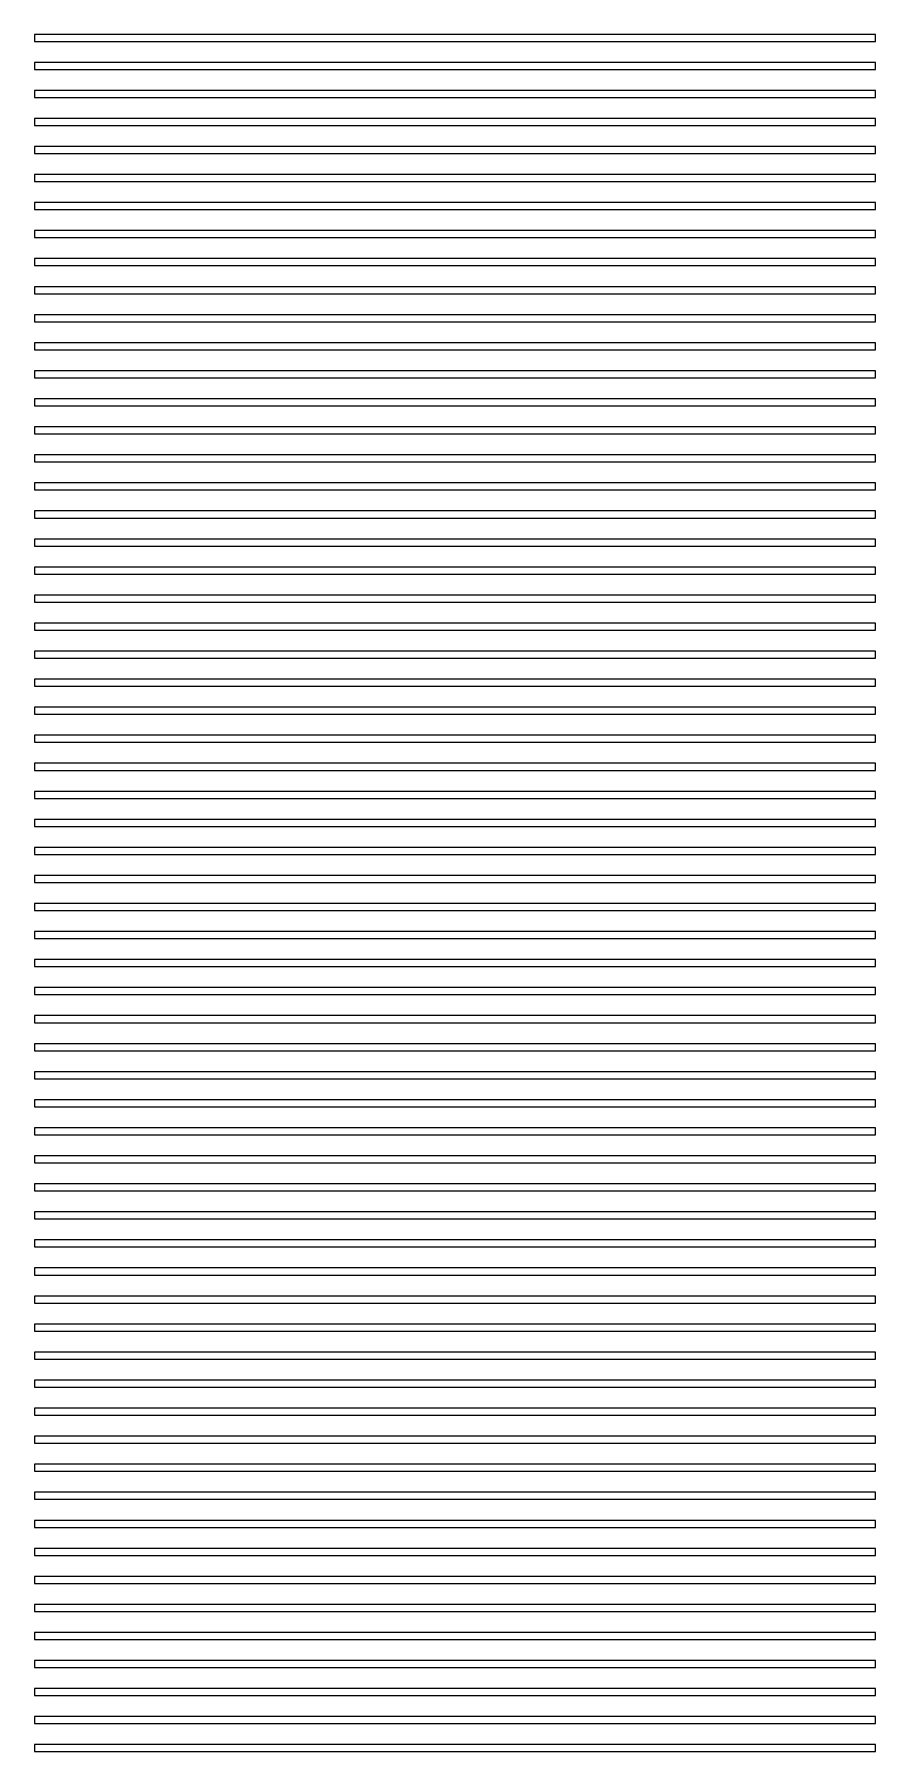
# Model space of a CAD drawing. Extents: x 8.4 to 9.6, y 3.28 to 5.72.
import ezdxf

# ---------------------------------------------------------------- set-up
doc = ezdxf.new("R2010")
doc.units = 0

msp = doc.modelspace()

# ---------------------------------------------------------------- linework, layer by layer
for p, q in [((9.59999, 5.72499), (8.40001, 5.72499)), ((8.40001, 5.72499), (8.40001, 5.715)), ((8.40001, 5.715), (9.59999, 5.715)), ((9.59999, 5.715), (9.59999, 5.72499)), ((9.59999, 5.685), (8.40001, 5.685)), ((8.40001, 5.685), (8.40001, 5.67499)), ((9.59999, 5.67499), (9.59999, 5.685)), ((8.40001, 5.67499), (9.59999, 5.67499)), ((9.59999, 5.64499), (8.40001, 5.64499)), ((8.40001, 5.64499), (8.40001, 5.63499)), ((8.40001, 5.63499), (9.59999, 5.63499)), ((9.59999, 5.63499), (9.59999, 5.64499)), ((9.59999, 5.605), (8.40001, 5.605)), ((8.40001, 5.605), (8.40001, 5.59499)), ((8.40001, 5.59499), (9.59999, 5.59499)), ((9.59999, 5.59499), (9.59999, 5.605)), ((9.59999, 5.56499), (8.40001, 5.56499)), ((8.40001, 5.56499), (8.40001, 5.55499)), ((9.59999, 5.55499), (9.59999, 5.56499)), ((8.40001, 5.55499), (9.59999, 5.55499)), ((9.59999, 5.52499), (8.40001, 5.52499)), ((8.40001, 5.52499), (8.40001, 5.515)), ((8.40001, 5.515), (9.59999, 5.515)), ((9.59999, 5.515), (9.59999, 5.52499)), ((9.59999, 5.48499), (8.40001, 5.48499)), ((8.40001, 5.48499), (8.40001, 5.47499)), ((8.40001, 5.47499), (9.59999, 5.47499)), ((9.59999, 5.47499), (9.59999, 5.48499)), ((9.59999, 5.44499), (8.40001, 5.44499)), ((8.40001, 5.44499), (8.40001, 5.435)), ((9.59999, 5.435), (9.59999, 5.44499)), ((8.40001, 5.435), (9.59999, 5.435)), ((9.59999, 5.405), (8.40001, 5.405)), ((8.40001, 5.405), (8.40001, 5.39499)), ((8.40001, 5.39499), (9.59999, 5.39499)), ((9.59999, 5.39499), (9.59999, 5.405)), ((9.59999, 5.36499), (8.40001, 5.36499)), ((8.40001, 5.36499), (8.40001, 5.355)), ((8.40001, 5.355), (9.59999, 5.355)), ((9.59999, 5.355), (9.59999, 5.36499)), ((9.59999, 5.325), (8.40001, 5.325)), ((8.40001, 5.325), (8.40001, 5.31499)), ((9.59999, 5.31499), (9.59999, 5.325)), ((8.40001, 5.31499), (9.59999, 5.31499)), ((9.59999, 5.28499), (8.40001, 5.28499)), ((8.40001, 5.28499), (8.40001, 5.27499)), ((8.40001, 5.27499), (9.59999, 5.27499)), ((9.59999, 5.27499), (9.59999, 5.28499)), ((9.59999, 5.245), (8.40001, 5.245)), ((8.40001, 5.245), (8.40001, 5.23499)), ((9.59999, 5.23499), (9.59999, 5.245)), ((8.40001, 5.23499), (9.59999, 5.23499)), ((9.59999, 5.20499), (8.40001, 5.20499)), ((8.40001, 5.20499), (8.40001, 5.19499)), ((8.40001, 5.19499), (9.59999, 5.19499)), ((9.59999, 5.19499), (9.59999, 5.20499)), ((9.59999, 5.16499), (8.40001, 5.16499)), ((8.40001, 5.16499), (8.40001, 5.155)), ((8.40001, 5.155), (9.59999, 5.155)), ((9.59999, 5.155), (9.59999, 5.16499)), ((9.59999, 5.125), (8.40001, 5.125)), ((8.40001, 5.125), (8.40001, 5.11499)), ((9.59999, 5.11499), (9.59999, 5.125)), ((8.40001, 5.11499), (9.59999, 5.11499)), ((9.59999, 5.08499), (8.40001, 5.08499)), ((8.40001, 5.08499), (8.40001, 5.075)), ((8.40001, 5.075), (9.59999, 5.075)), ((9.59999, 5.075), (9.59999, 5.08499)), ((9.59999, 5.045), (8.40001, 5.045)), ((8.40001, 5.045), (8.40001, 5.03499)), ((8.40001, 5.03499), (9.59999, 5.03499)), ((9.59999, 5.03499), (9.59999, 5.045)), ((9.59999, 5.00499), (8.40001, 5.00499)), ((8.40001, 5.00499), (8.40001, 4.995)), ((9.59999, 4.995), (9.59999, 5.00499)), ((8.40001, 4.995), (9.59999, 4.995)), ((9.59999, 4.965), (8.40001, 4.965)), ((8.40001, 4.965), (8.40001, 4.95499)), ((8.40001, 4.95499), (9.59999, 4.95499)), ((9.59999, 4.95499), (9.59999, 4.965)), ((9.59999, 4.92499), (8.40001, 4.92499)), ((8.40001, 4.92499), (8.40001, 4.91499)), ((9.59999, 4.91499), (9.59999, 4.92499)), ((8.40001, 4.91499), (9.59999, 4.91499)), ((9.59999, 4.88499), (8.40001, 4.88499)), ((8.40001, 4.88499), (8.40001, 4.875)), ((9.59999, 4.875), (9.59999, 4.88499)), ((8.40001, 4.875), (9.59999, 4.875)), ((9.59999, 4.84499), (8.40001, 4.84499)), ((8.40001, 4.84499), (8.40001, 4.83499)), ((8.40001, 4.83499), (9.59999, 4.83499)), ((9.59999, 4.83499), (9.59999, 4.84499)), ((9.59999, 4.80499), (8.40001, 4.80499)), ((8.40001, 4.80499), (8.40001, 4.795)), ((9.59999, 4.795), (9.59999, 4.80499)), ((8.40001, 4.795), (9.59999, 4.795)), ((9.59999, 4.765), (8.40001, 4.765)), ((8.40001, 4.765), (8.40001, 4.75499)), ((8.40001, 4.75499), (9.59999, 4.75499)), ((9.59999, 4.75499), (9.59999, 4.765)), ((9.59999, 4.72499), (8.40001, 4.72499)), ((8.40001, 4.72499), (8.40001, 4.715)), ((8.40001, 4.715), (9.59999, 4.715)), ((9.59999, 4.715), (9.59999, 4.72499)), ((9.59999, 4.685), (8.40001, 4.685)), ((8.40001, 4.685), (8.40001, 4.67499)), ((9.59999, 4.67499), (9.59999, 4.685)), ((8.40001, 4.67499), (9.59999, 4.67499)), ((9.59999, 4.64499), (8.40001, 4.64499)), ((8.40001, 4.64499), (8.40001, 4.63499)), ((8.40001, 4.63499), (9.59999, 4.63499)), ((9.59999, 4.63499), (9.59999, 4.64499)), ((9.59999, 4.605), (8.40001, 4.605)), ((8.40001, 4.605), (8.40001, 4.59499)), ((8.40001, 4.59499), (9.59999, 4.59499)), ((9.59999, 4.59499), (9.59999, 4.605)), ((9.59999, 4.56499), (8.40001, 4.56499)), ((8.40001, 4.56499), (8.40001, 4.55499)), ((9.59999, 4.55499), (9.59999, 4.56499)), ((8.40001, 4.55499), (9.59999, 4.55499)), ((9.59999, 4.52499), (8.40001, 4.52499)), ((8.40001, 4.52499), (8.40001, 4.515)), ((8.40001, 4.515), (9.59999, 4.515)), ((9.59999, 4.515), (9.59999, 4.52499)), ((9.59999, 4.485), (8.40001, 4.485)), ((8.40001, 4.485), (8.40001, 4.47501)), ((9.59999, 4.47501), (9.59999, 4.485)), ((8.40001, 4.47501), (9.59999, 4.47501)), ((9.59999, 4.44501), (8.40001, 4.44501)), ((8.40001, 4.44501), (8.40001, 4.43501)), ((8.40001, 4.43501), (9.59999, 4.43501)), ((9.59999, 4.43501), (9.59999, 4.44501)), ((9.59999, 4.40501), (8.40001, 4.40501)), ((8.40001, 4.40501), (8.40001, 4.395)), ((8.40001, 4.395), (9.59999, 4.395)), ((9.59999, 4.395), (9.59999, 4.40501)), ((9.59999, 4.36501), (8.40001, 4.36501)), ((8.40001, 4.36501), (8.40001, 4.35501)), ((9.59999, 4.35501), (9.59999, 4.36501)), ((8.40001, 4.35501), (9.59999, 4.35501)), ((9.59999, 4.32501), (8.40001, 4.32501)), ((8.40001, 4.32501), (8.40001, 4.315)), ((8.40001, 4.315), (9.59999, 4.315)), ((9.59999, 4.315), (9.59999, 4.32501)), ((9.59999, 4.285), (8.40001, 4.285)), ((8.40001, 4.285), (8.40001, 4.27501)), ((8.40001, 4.27501), (9.59999, 4.27501)), ((9.59999, 4.27501), (9.59999, 4.285)), ((9.59999, 4.24501), (8.40001, 4.24501)), ((8.40001, 4.24501), (8.40001, 4.235)), ((9.59999, 4.235), (9.59999, 4.24501)), ((8.40001, 4.235), (9.59999, 4.235)), ((9.59999, 4.205), (8.40001, 4.205)), ((8.40001, 4.205), (8.40001, 4.19501)), ((8.40001, 4.19501), (9.59999, 4.19501)), ((9.59999, 4.19501), (9.59999, 4.205)), ((9.59999, 4.16501), (8.40001, 4.16501)), ((8.40001, 4.16501), (8.40001, 4.15501)), ((9.59999, 4.15501), (9.59999, 4.16501)), ((8.40001, 4.15501), (9.59999, 4.15501)), ((9.59999, 4.125), (8.40001, 4.125)), ((8.40001, 4.125), (8.40001, 4.11501)), ((9.59999, 4.11501), (9.59999, 4.125)), ((8.40001, 4.11501), (9.59999, 4.11501)), ((9.59999, 4.08501), (8.40001, 4.08501)), ((8.40001, 4.08501), (8.40001, 4.07501)), ((8.40001, 4.07501), (9.59999, 4.07501)), ((9.59999, 4.07501), (9.59999, 4.08501)), ((9.59999, 4.04501), (8.40001, 4.04501)), ((8.40001, 4.04501), (8.40001, 4.035)), ((9.59999, 4.035), (9.59999, 4.04501)), ((8.40001, 4.035), (9.59999, 4.035)), ((9.59999, 4.005), (8.40001, 4.005)), ((8.40001, 4.005), (8.40001, 3.99501)), ((8.40001, 3.99501), (9.59999, 3.99501)), ((9.59999, 3.99501), (9.59999, 4.005)), ((9.59999, 3.96501), (8.40001, 3.96501)), ((8.40001, 3.96501), (8.40001, 3.955)), ((8.40001, 3.955), (9.59999, 3.955)), ((9.59999, 3.955), (9.59999, 3.96501)), ((9.59999, 3.925), (8.40001, 3.925)), ((8.40001, 3.925), (8.40001, 3.91501)), ((9.59999, 3.91501), (9.59999, 3.925)), ((8.40001, 3.91501), (9.59999, 3.91501)), ((9.59999, 3.88501), (8.40001, 3.88501)), ((8.40001, 3.88501), (8.40001, 3.875)), ((8.40001, 3.875), (9.59999, 3.875)), ((9.59999, 3.875), (9.59999, 3.88501)), ((9.59999, 3.845), (8.40001, 3.845)), ((8.40001, 3.845), (8.40001, 3.83501)), ((8.40001, 3.83501), (9.59999, 3.83501)), ((9.59999, 3.83501), (9.59999, 3.845)), ((9.59999, 3.80501), (8.40001, 3.80501)), ((8.40001, 3.80501), (8.40001, 3.79501)), ((9.59999, 3.79501), (9.59999, 3.80501)), ((8.40001, 3.79501), (9.59999, 3.79501)), ((9.59999, 3.76501), (8.40001, 3.76501)), ((8.40001, 3.76501), (8.40001, 3.755)), ((8.40001, 3.755), (9.59999, 3.755)), ((9.59999, 3.755), (9.59999, 3.76501)), ((9.59999, 3.72501), (8.40001, 3.72501)), ((8.40001, 3.72501), (8.40001, 3.71501)), ((9.59999, 3.71501), (9.59999, 3.72501)), ((8.40001, 3.71501), (9.59999, 3.71501)), ((9.59999, 3.68501), (8.40001, 3.68501)), ((8.40001, 3.68501), (8.40001, 3.675)), ((8.40001, 3.675), (9.59999, 3.675)), ((9.59999, 3.675), (9.59999, 3.68501)), ((9.59999, 3.645), (8.40001, 3.645)), ((8.40001, 3.645), (8.40001, 3.63501)), ((8.40001, 3.63501), (9.59999, 3.63501)), ((9.59999, 3.63501), (9.59999, 3.645)), ((9.59999, 3.60501), (8.40001, 3.60501)), ((8.40001, 3.60501), (8.40001, 3.595)), ((9.59999, 3.595), (9.59999, 3.60501)), ((8.40001, 3.595), (9.59999, 3.595)), ((9.59999, 3.565), (8.40001, 3.565)), ((8.40001, 3.565), (8.40001, 3.55501)), ((8.40001, 3.55501), (9.59999, 3.55501)), ((9.59999, 3.55501), (9.59999, 3.565)), ((9.59999, 3.52501), (8.40001, 3.52501)), ((8.40001, 3.52501), (8.40001, 3.51501)), ((8.40001, 3.51501), (9.59999, 3.51501)), ((9.59999, 3.51501), (9.59999, 3.52501)), ((9.59999, 3.485), (8.40001, 3.485)), ((8.40001, 3.485), (8.40001, 3.47501)), ((9.59999, 3.47501), (9.59999, 3.485)), ((8.40001, 3.47501), (9.59999, 3.47501)), ((9.59999, 3.44501), (8.40001, 3.44501)), ((8.40001, 3.44501), (8.40001, 3.43501)), ((8.40001, 3.43501), (9.59999, 3.43501)), ((9.59999, 3.43501), (9.59999, 3.44501)), ((9.59999, 3.40501), (8.40001, 3.40501)), ((8.40001, 3.40501), (8.40001, 3.395)), ((8.40001, 3.395), (9.59999, 3.395)), ((9.59999, 3.395), (9.59999, 3.40501)), ((9.59999, 3.36501), (8.40001, 3.36501)), ((8.40001, 3.36501), (8.40001, 3.35501)), ((9.59999, 3.35501), (9.59999, 3.36501)), ((8.40001, 3.35501), (9.59999, 3.35501)), ((9.59999, 3.32501), (8.40001, 3.32501)), ((8.40001, 3.32501), (8.40001, 3.315)), ((8.40001, 3.315), (9.59999, 3.315)), ((9.59999, 3.315), (9.59999, 3.32501)), ((9.59999, 3.285), (8.40001, 3.285)), ((8.40001, 3.285), (8.40001, 3.27501)), ((9.59999, 3.27501), (9.59999, 3.285)), ((8.40001, 3.27501), (9.59999, 3.27501))]:
    msp.add_line(p, q)

doc.saveas('drawing.dxf')
